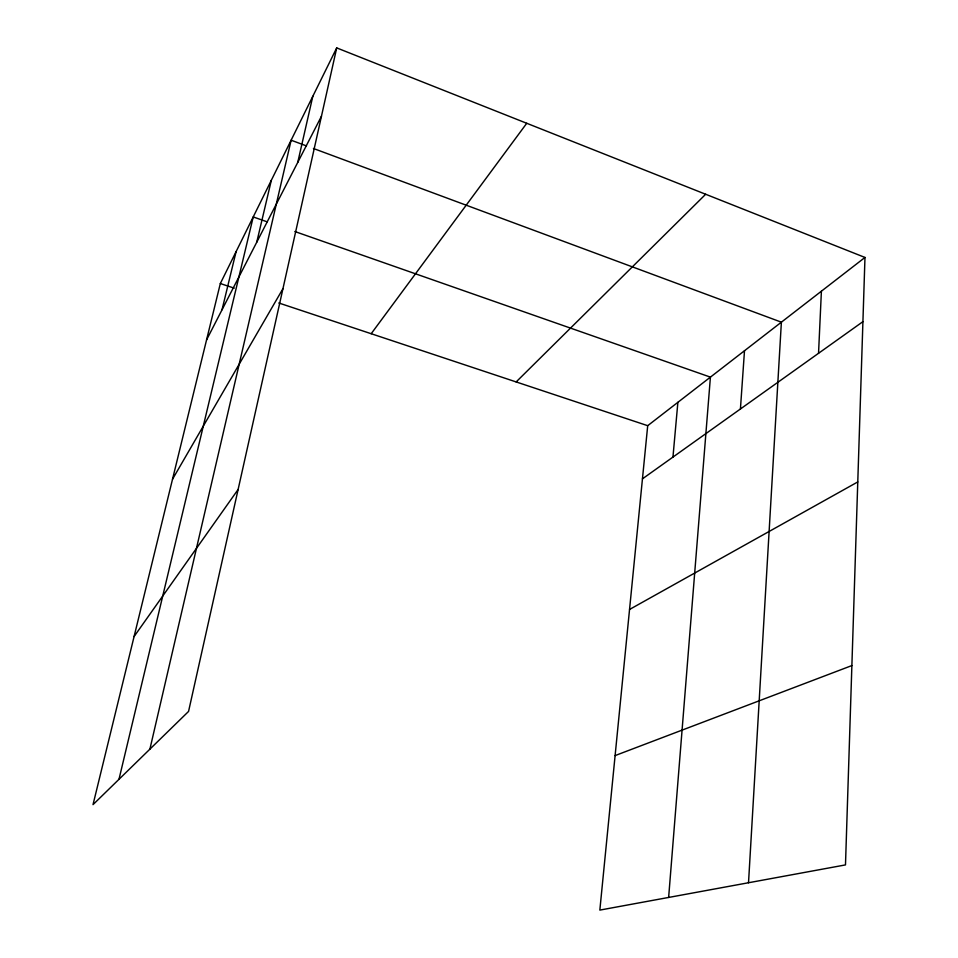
<?xml version="1.0" encoding="UTF-8"?>
<svg xmlns="http://www.w3.org/2000/svg" width="958" height="958" viewBox="0 0 958 958"><rect width="100%" height="100%" fill="white"/><g stroke="black" fill="none" stroke-linecap="round" stroke-linejoin="round"><path stroke-width="1.44" d="M864.978 257.451L845.483 864.906L599.84 910.1L647.704 425.687L864.978 257.451L336.713 47.9L220.328 283.544L93.022 804.636L188.558 711.435L336.713 47.9M818.539 353.298L821.401 291.196M748.521 882.749L781.381 322.175L313.434 148.49M740.426 408.982L744.498 350.736M668.636 897.442L710.417 377.129L294.813 231.513M672.959 457.086L677.881 402.312M297.758 162.381L312.811 96.291M149.891 749.156L291.124 140.215L306.464 145.903M256.756 242.182L271.342 180.272M118.984 779.309L253.223 216.939L267.09 221.801M222.04 309.745L236.087 251.631M206.569 339.886L321.457 116.241M172.524 479.216L282.957 288.669M134.084 636.543L238.123 489.454M371.189 333.719L526.744 123.283M516.158 381.931L705.675 194.258M642.447 478.844L862.918 321.66M629.538 609.468L857.769 481.934M615.108 755.587L851.878 665.57M220.328 283.544L234.243 288.166M278.778 302.979L647.704 425.687"/></g></svg>
